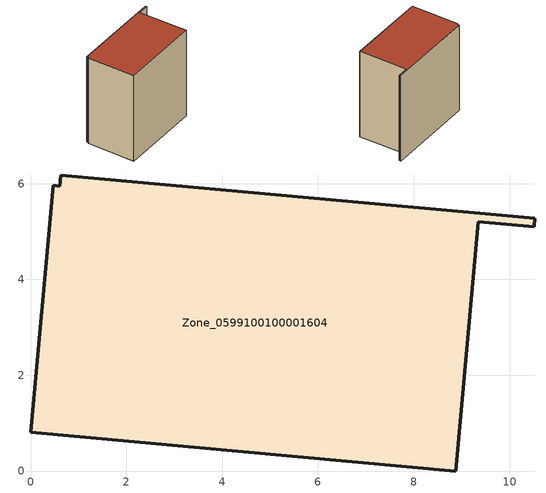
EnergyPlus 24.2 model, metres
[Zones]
Zone_0599100100001604
 floor ground (C_G): 0,0.81 0.47,5.96 0.61,5.95 0.63,6.18 10.53,5.28 10.51,5.1 9.35,5.21 8.87,0 z0
 wall outside (C_F): 10.51,5.1 10.53,5.28 0.63,6.18 0.61,5.95 0.47,5.96 0,0.81 8.87,0 9.35,5.21 10.51,5.1 z0:9.86
 roof outside (C_R): 0.47,5.96 0,0.81 8.87,0 9.35,5.21 10.51,5.1 10.53,5.28 0.63,6.18 0.61,5.95 z9.86
[BUILDING]
Pand.0599100100001604: North Axis=0; Terrain=City; Loads Convergence Tolerance Value=0.04; Temperature Convergence Tolerance Value=0.4; Solar Distribution=FullExterior; Maximum Number of Warmup Days=25; Minimum Number of Warmup Days=1
[Site:Location]
Rotterdam.The.Hague.AP_ZH_NLD Design_Conditions: Latitude=51.96; Longitude=4.45; Time Zone=1; Elevation=-4.5
[SITE:GROUNDTEMPERATURE:BUILDINGSURFACE]
18, 18, 18, 18, 18, 18, 18, 18, 18, 18, 18, 18
[MATERIAL] Thermal Absorptance=0.9; Solar Absorptance=0.7; Visible Absorptance=0.7
Name | Roughness | Thickness | Conductivity | Density | Specific Heat
G.TI.2006-2014 | MediumSmooth | 0.15 | 0.06 | 540 | 1210
F.TI.2006-2014 | Rough | 0.3 | 0.12 | 1920 | 840
R.TI.2006-2014 | MediumRough | 0.2 | 0.08 | 1500 | 1000
[CONSTRUCTION]
C_G: G.TI.2006-2014
C_F: F.TI.2006-2014
C_R: R.TI.2006-2014
[ZONE]
Zone_0599100100001604: Type=1; Multiplier=1; Ceiling Height=Autocalculate; Volume=Autocalculate; Floor Area=autocalculate; Part of Total Floor Area=Yes
[ZONEINFILTRATION:DESIGNFLOWRATE]
Infil_Zone_0599100100001604: Zone or ZoneList or Space or SpaceList=Zone_0599100100001604; Schedule=AlwaysOn; Design Flow Rate Calculation Method=Flow/Area; Flow Rate per Floor Area=0.0015; Constant Term Coefficient=1; Temperature Term Coefficient=0; Velocity Term Coefficient=0; Velocity Squared Term Coefficient=0
[HVACTEMPLATE:ZONE:IDEALLOADSAIRSYSTEM]
Zone_0599100100001604: Maximum Heating Supply Air Temperature=50; Minimum Cooling Supply Air Temperature=13; Maximum Heating Supply Air Humidity Ratio=0.0156; Minimum Cooling Supply Air Humidity Ratio=0.0077; Heating Limit=NoLimit; Cooling Limit=NoLimit; Dehumidification Control Type=ConstantSensibleHeatRatio; Cooling Sensible Heat Ratio=0.7; Dehumidification Setpoint=60; Humidification Control Type=None; Humidification Setpoint=30; Outdoor Air Method=None; Outdoor Air Flow Rate per Person=0.00944; Outdoor Air Flow Rate per Zone Floor Area=0; Outdoor Air Flow Rate per Zone=0; Demand Controlled Ventilation Type=None; Outdoor Air Economizer Type=NoEconomizer; Heat Recovery Type=None; Sensible Heat Recovery Effectiveness=0.7; Latent Heat Recovery Effectiveness=0.65
[ZONECONTROL:THERMOSTAT]
ThermostatControl_Zone_0599100100001604: Zone or ZoneList=Zone_0599100100001604; Control Type Schedule=DualSetpointControlType; Control 1=Thermostat_Zone_0599100100001604; Temperature Difference Between Cutout And Setpoint=0
[THERMOSTATSETPOINT:DUALSETPOINT]
Thermostat_Zone_0599100100001604: Heating Setpoint Temperature Schedule=HeatingSetpoint_Zone_0599100100001604; Cooling Setpoint Temperature Schedule=CoolingSetpoint_Zone_0599100100001604
[SCHEDULE:COMPACT]
HeatingSetpoint_Zone_0599100100001604: Through: 12/31, For: AllDays, Until: 24:00, 21
CoolingSetpoint_Zone_0599100100001604: Through: 12/31, For: AllDays, Until: 24:00, 24
DualSetpointControlType: Through: 12/31, For: AllDays, Until: 24:00, 4
AlwaysOn: Through: 12/31, For: AllDays, Until: 24:00, 1
